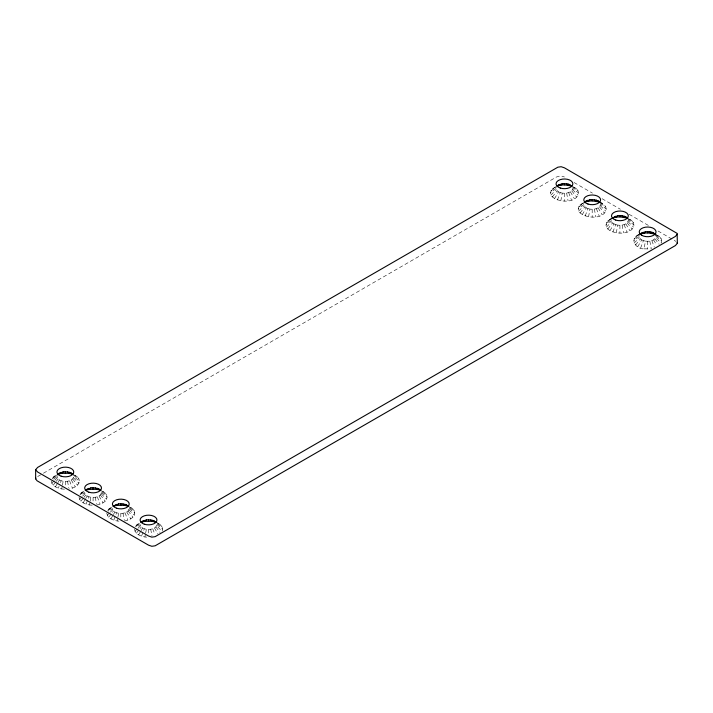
<?xml version="1.0" encoding="UTF-8"?>
<svg xmlns="http://www.w3.org/2000/svg" width="713" height="713" viewBox="0 0 713 713"><rect width="100%" height="100%" fill="white"/><g stroke="black" fill="none" stroke-linecap="round" stroke-linejoin="round"><path stroke-width="0.53" stroke-dasharray="3.56 2.67" d="M51.309 481.141C51.844 486.141 57.423 488.209 61.719 488.975L62.272 486.079M62.45 485.116L63.181 481.248C66.977 481.721 72.86 481.079 73.76 476.56L79.41 481.141C78.867 486.141 73.296 488.209 68.992 488.975M79.036 497.148C79.571 502.148 85.15 504.216 89.446 504.982L89.998 502.086M90.177 501.123L90.907 497.255C94.776 497.959 102.378 496.613 101.201 491.319L106.656 495.045C108.75 500.927 101.487 504.385 96.727 504.982M106.763 513.155C107.298 518.164 112.877 520.223 117.173 520.989L117.725 518.093M117.903 517.13L118.643 513.271C122.502 513.966 130.105 512.62 128.928 507.326L134.392 511.052C136.477 516.934 129.213 520.392 124.454 520.989M134.49 529.162C135.033 534.171 140.604 536.229 144.908 536.996L145.452 534.099M145.639 533.137L146.37 529.278C150.229 529.973 157.84 528.627 156.655 523.333L162.118 527.067L162.591 529.162L162.118 531.265L156.655 525.846M560.819 200.825L562.281 193.098C566.077 193.571 571.96 192.92 572.86 188.41L578.51 192.982C575.81 209.595 534.625 197.51 557.432 185.959M588.546 216.832L590.007 209.105C593.804 209.577 599.686 208.936 600.587 204.417L606.237 208.989C603.537 225.602 562.352 213.517 585.159 201.966M616.273 232.839L617.743 225.112C621.531 225.593 627.413 224.943 628.313 220.424L633.964 225.005C631.727 240.575 591.843 231.146 611.576 218.356M639.303 234.363C629.142 237.643 635.283 249.434 644.008 248.846L645.47 241.119C649.258 241.6 655.14 240.949 656.04 236.44L661.691 241.012L661.218 243.106L655.755 237.696M58.332 488.164L59.036 486.311M60.453 482.612L61.158 480.767L63.181 481.248M86.059 504.171L88.884 496.774L90.907 497.255M113.786 520.178L116.611 512.781L118.643 513.271M141.513 536.194L144.338 528.788L146.37 529.278M557.432 200.014L560.258 192.608L562.281 193.098M585.159 216.021L587.984 208.624L590.007 209.105M612.886 232.028L615.711 224.631L617.743 225.112M640.613 248.035L643.438 240.637L645.47 241.119M55.418 486.872L57.423 483.432M57.922 482.576L59.42 479.992L57.245 477.817L56.96 474.733M83.145 502.879L85.15 499.439M85.649 498.583L87.146 495.998L84.972 493.824L84.687 492.576L81.451 495.187M110.88 518.895L112.877 515.454M113.376 514.59L114.873 512.014L112.699 509.84L112.413 508.583L108.376 511.845M138.607 534.902L140.604 531.461M141.103 530.597L142.6 528.021L140.425 525.846L140.14 524.59L136.914 527.201M554.518 198.722L558.52 191.842L557.183 190.834L556.06 188.41L550.409 192.982M582.245 214.729L586.246 207.848L584.91 206.841L583.787 204.417L578.136 208.989M609.98 230.736L613.973 223.855L612.636 222.857L611.513 220.424L605.863 225.005M637.707 246.751L641.7 239.871L640.363 238.864L639.24 236.44L633.59 241.012M52.254 478.387L55.418 475.402L58.332 474.109M79.981 494.394L83.145 491.409L86.059 490.116M107.708 510.401L110.88 507.415L113.786 506.132M135.434 526.408L138.607 523.422L141.513 522.139M53.19 485.196L55.632 482.095M56.247 481.32L58.083 478.993M80.917 501.203L83.359 498.102M83.974 497.326L85.81 495M108.643 517.21L113.536 511.007M136.37 533.217L139.427 529.34M140.042 528.565L141.263 527.014M552.29 197.038L557.183 190.834M580.017 213.053L584.91 206.841M607.743 229.06L612.636 222.857M635.47 245.067L640.363 238.864M51.782 483.236L54.126 480.918M54.901 480.143L57.245 477.817M79.508 499.243L81.852 496.925M82.628 496.15L84.972 493.824M107.244 515.258L109.579 512.932M110.355 512.157L112.699 509.84M134.971 531.265L137.306 528.939M138.09 528.164L140.425 525.846M550.882 195.086L556.345 189.667M578.608 211.093L584.072 205.674M606.344 227.099L611.799 221.681M634.071 243.106L639.525 237.696M53.725 479.181L56.96 476.56M52.691 478.414L57.245 475.304M80.417 494.421L84.972 491.319M550.882 190.888L556.345 187.154M108.153 510.437L112.699 507.326M578.608 206.895L584.072 203.16M135.88 526.444L140.425 523.333M606.344 222.902L611.799 219.176M634.071 238.908L639.525 235.183M53.19 477.077L58.083 474.136M552.29 188.927L557.183 185.986M80.917 493.093L85.81 490.143M580.017 204.934L584.91 201.993M108.643 509.1L113.536 506.159M607.743 220.941L612.636 218M136.37 525.107L141.263 522.166M635.47 236.957L640.363 234.007M37.629 476.56L42.45 473.78M43.422 473.227L556.532 176.976L560.498 175.835L564.455 176.976M609.98 219.265L612.886 217.973M637.707 235.272L640.613 233.98M644.008 248.846L650.372 248.917M61.719 488.975L64.446 489.18M89.446 504.982L92.173 505.187M117.173 520.989L119 521.132M144.908 536.996L146.726 537.139M558.52 191.842L560.258 192.608M586.246 207.848L587.984 208.624M613.973 223.855L615.711 224.631M641.7 239.871L643.438 240.637M59.42 479.992L61.158 480.767M87.146 495.998L88.884 496.774M114.873 512.014L116.611 512.781M142.6 528.021L144.338 528.788M599.722 201.895C602.583 203.41 606.014 205.38 606.237 208.989M574.099 182.546L592.423 193.125M602.075 198.695L620.399 209.274M629.08 214.283L648.367 225.415M658.01 230.985L675.977 241.395M654.917 234.007L659.81 236.957L661.218 238.908L661.691 241.012M627.19 218L632.083 220.941L633.492 222.902L633.964 225.005M599.464 201.993L604.357 204.934M571.737 185.986L576.63 188.927L578.029 190.888L578.51 192.982M155.817 522.166L160.71 525.107L162.118 527.067M128.09 506.159L132.983 509.1L134.392 511.052M100.364 490.143L105.257 493.093L106.656 495.045M72.637 474.136L77.53 477.077L78.929 479.038L79.41 481.141M655.755 235.183L661.218 238.908M628.028 219.176L633.492 222.902M600.301 203.16L605.756 206.895M572.575 187.154L578.029 190.888M73.475 475.304L78.929 479.038M657.582 235.272L659.81 236.957M629.855 219.265L632.083 220.941M574.393 187.252L576.63 188.927M158.482 523.422L160.71 525.107M130.755 507.415L132.983 509.1M103.02 491.409L105.257 493.093M75.293 475.402L77.53 477.077M156.94 524.59L162.591 529.162M129.213 508.583L134.864 513.155M101.487 492.576L107.137 497.148M628.028 221.681L633.492 227.099M600.301 205.674L605.756 211.093M572.575 189.667L578.029 195.086M128.928 509.84L134.392 515.258M101.201 493.824L106.656 499.243M73.475 477.817L78.929 483.236M654.917 238.864L659.204 244.292M627.19 222.857L632.083 229.06M599.464 206.841L604.357 213.053M571.737 190.834L576.63 197.038M155.817 527.014L160.104 532.442M128.09 511.007L132.983 517.21M100.364 495L105.257 501.203M72.637 478.993L77.53 485.196M653.58 239.871L656.584 245.031M625.854 223.855L629.855 230.736M598.127 207.848L602.12 214.729M570.4 191.842L574.393 198.722M154.48 528.021L157.983 534.037M126.754 512.014L130.755 518.895M99.027 495.998L103.02 502.879M71.3 479.992L75.293 486.872M651.842 240.637L654.311 247.108M624.116 224.631L626.941 232.028M596.389 208.624L599.214 216.021M568.662 192.608L571.487 200.014M152.742 528.788L154.864 534.34M125.016 512.781L127.841 520.178M97.289 496.774L100.114 504.171M69.562 480.767L72.387 488.164M649.819 241.119L651.281 248.846M622.092 225.112L623.554 232.839M594.357 209.105L595.827 216.832M566.63 193.098L568.092 200.825M150.719 529.278L151.994 536.033M122.992 513.271L124.267 520.027M95.257 497.255L96.54 504.02M67.53 481.248L68.813 488.013M647.645 241.288L647.645 249.122M619.918 225.281L619.918 233.115M592.182 209.274L592.182 217.108M564.455 193.259L564.455 201.102M148.545 529.438L148.545 534.34M120.818 513.431L120.818 517.353M93.082 497.424L93.082 501.337M65.355 481.418L65.355 486.311"/><path stroke-width="1.07" d="M35.65 469.707L37.629 467.416L557.86 167.19L561.158 166.717L564.455 167.831L677.127 233.383L677.35 243.293L675.371 245.584L155.14 545.81L151.842 546.283L148.545 545.169L37.023 480.758L35.65 478.851L35.65 469.707L37.629 471.988L148.545 536.024L151.842 537.139L155.14 536.657L675.371 236.44L677.35 234.149M35.65 478.851L35.873 478.084M63.181 471.881L58.332 474.109L61.719 473.298L63.181 471.881L65.355 471.712L69.562 472.363L72.895 474.038M90.907 487.888L86.059 490.116L89.446 489.305L90.907 487.888L93.082 487.719L97.289 488.369L100.622 490.045M118.643 503.895L113.786 506.132L117.173 505.321L118.643 503.895L120.818 503.726L125.016 504.376L128.358 506.061M146.37 519.902L141.513 522.139L144.908 521.328L146.37 519.902L148.545 519.741L152.742 520.392L156.878 522.522M562.281 183.722L557.432 185.959L560.819 185.148L562.281 183.722L564.455 183.562L568.662 184.212L571.737 185.986M590.007 199.729L585.159 201.966L588.546 201.155L590.007 199.729L592.182 199.569L596.389 200.219L599.722 201.895M617.743 215.745L612.886 217.973L616.273 217.162L617.743 215.745L619.918 215.576L624.116 216.226L627.458 217.902M645.47 231.752L640.613 233.98L644.008 233.178L645.47 231.752L647.645 231.582L651.842 232.233L655.978 234.363M58.083 474.136L61.158 472.363M85.81 490.143L88.884 488.369M113.536 506.159L116.611 504.376M557.183 185.986L560.258 184.212M141.263 522.166L144.338 520.392M584.91 201.993L587.984 200.219M612.636 218L615.711 216.226M640.363 234.007L643.438 232.233M556.915 185.888L558.52 184.979M57.815 474.038L59.42 473.129M584.642 201.895L586.246 200.986M85.542 490.045L87.146 489.145M640.105 233.909L641.7 233.008M141.005 522.068L142.6 521.158M560.819 185.148L564.455 184.872L571.487 185.959L568.662 184.212M588.546 201.155L592.182 200.879L599.214 201.966L596.389 200.219M616.273 217.162L619.918 216.886L626.941 217.973L624.116 216.226M644.008 233.178L647.645 232.893L654.668 233.98L651.842 232.233M61.719 473.298L68.992 473.298L72.387 474.109L69.562 472.363M89.446 489.305L96.727 489.305L100.114 490.116L97.289 488.369M117.173 505.321L124.454 505.321L127.841 506.132L125.016 504.376M144.908 521.328L152.181 521.328L155.568 522.139L152.742 520.392M653.58 233.008L655.755 235.183M625.854 217.002L627.19 218M598.127 200.986L599.464 201.993M154.48 521.158L155.817 522.166M126.754 505.152L128.09 506.159M99.027 489.145L100.364 490.143M71.3 473.129L72.637 474.136M649.819 231.752L651.281 233.178M622.092 215.745L623.554 217.162M594.357 199.729L595.827 201.155M566.63 183.722L568.092 185.148M150.719 519.902L152.181 521.328M122.992 503.895L124.454 505.321M95.257 487.888L96.727 489.305M67.53 471.881L68.992 473.298M677.127 242.536L677.35 243.293M647.645 231.582L647.645 232.893M619.918 215.576L619.918 216.886M592.182 199.569L592.182 200.879M564.455 183.562L564.455 184.872M148.545 519.741L148.545 521.051M120.818 503.726L120.818 505.045M93.082 487.719L93.082 489.029M65.355 471.712L65.355 473.022M61.158 476.195A8.404 4.848 0 0 0 73.76 471.988A8.404 4.848 0 0 0 61.158 467.79A8.404 4.848 0 0 0 61.158 476.195M88.884 492.202A8.404 4.848 0 0 0 101.487 487.995A8.404 4.848 0 0 0 88.884 483.797A8.404 4.848 0 0 0 88.884 492.202M116.611 508.209A8.404 4.848 0 0 0 129.213 504.011A8.404 4.848 0 0 0 116.611 499.804A8.404 4.848 0 0 0 116.611 508.209M144.338 524.215A8.404 4.848 0 0 0 156.94 520.018A8.404 4.848 0 0 0 144.338 515.811A8.404 4.848 0 0 0 144.338 524.215M560.258 188.036A8.404 4.848 0 0 0 572.86 183.838A8.404 4.848 0 0 0 560.258 179.631A8.404 4.848 0 0 0 560.258 188.036M587.984 204.043A8.404 4.848 0 0 0 600.587 199.845A8.404 4.848 0 0 0 587.984 195.647A8.404 4.848 0 0 0 587.984 204.043M615.711 220.059A8.404 4.848 0 0 0 628.313 215.852A8.404 4.848 0 0 0 615.711 211.654A8.404 4.848 0 0 0 615.711 220.059M641.7 235.29A8.404 4.848 0 0 0 655.755 233.115A8.404 4.848 0 0 0 645.47 227.18A8.404 4.848 0 0 0 641.7 235.29"/></g></svg>
